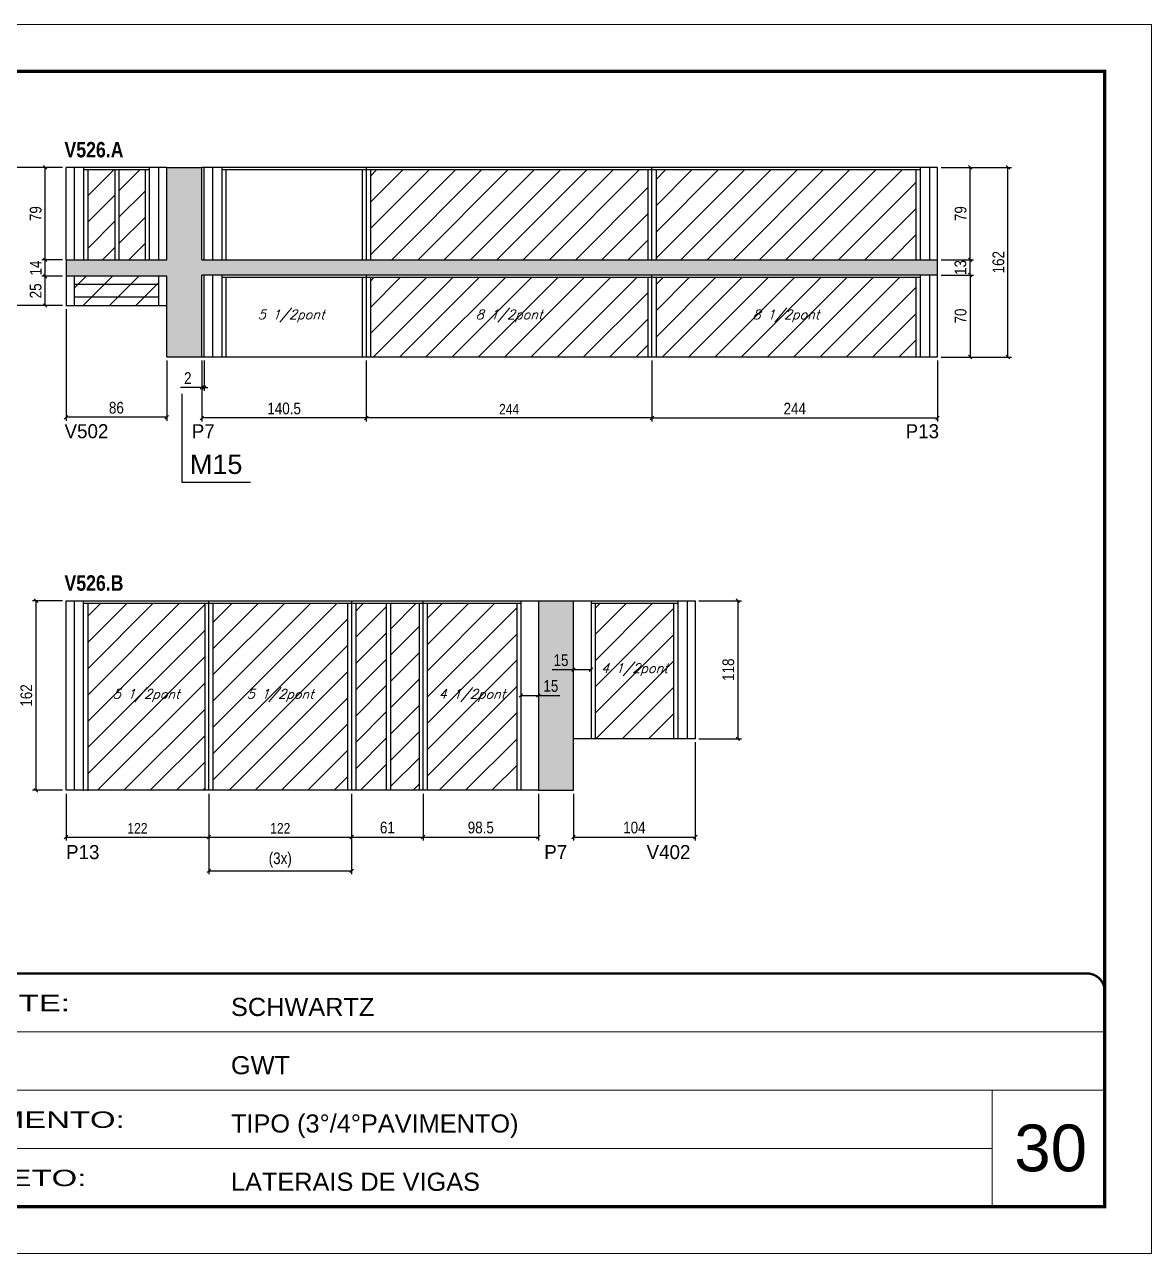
# Model space of a CAD drawing. Extents: x 13154 to 22413, y 1253 to 30260.
# Drawn here: x 15275 to 16238, y 20779 to 21829 of the extents above; entities that cross this region are included whole.
import ezdxf

# ---------------------------------------------------------------- set-up
doc = ezdxf.new("R2010")
doc.units = 0
doc.linetypes.add('CONTINUO', pattern=[0])
doc.linetypes.add('DASHED', pattern=[0.75, 0.5, -0.25])
for name, color, linetype in [('5', 5, 'Continuous'), ('COTA', 241, 'Continuous'), ('NOMENCLATURA', 7, 'Continuous'), ('Painéis', 200, 'Continuous'), ('SARR_2.2x7', 40, 'Continuous'), ('SARR_3.5x7', 81, 'Continuous'), ('texto', 7, 'Continuous')]:
    doc.layers.add(name, color=color, linetype=linetype)
for name, color, linetype, lineweight in [('CARIMBO', 255, 'Continuous', 9), ('Folhas', 255, 'Continuous', 9), ('Hachura', 251, 'Continuous', 9), ('SARRAFO DE PRESSAO', 251, 'DASHED', 9)]:
    doc.layers.add(name, color=color, linetype=linetype, lineweight=lineweight)
doc.styles.add('ARIAL', font='arial.ttf')
doc.styles.add('COTA TECNICA', font='techl___.ttf', dxfattribs={"height": 10})
doc.styles.add('COTA TECNICA-50', font='techl___.ttf', dxfattribs={"height": 9})
doc.styles.add('Romans', font='romans.shx')
doc.styles.add('ROMAS860', font='ROMAS860.SHX')
doc.styles.get("Standard").update_dxf_attribs({"font": 'arial.ttf'})
doc.styles.add('TECNICA', font='techb___.ttf', dxfattribs={"height": 10})
doc.styles.add('Tecnologia', font='')
doc.styles.get('Tecnologia').set_extended_font_data('Forgotten Futurist')
doc.dimstyles.new('COTA PAINEL-50', dxfattribs={"dimtxt": 9, "dimasz": 3, "dimexe": 3, "dimexo": 3, "dimgap": 3, "dimtad": 1, "dimdec": 1, "dimzin": 12, "dimdsep": 46, "dimtxsty": 'COTA TECNICA-50', "dimblk1": 'OBLIQUE', "dimblk2": 'OBLIQUE', "dimsah": 1, "dimcen": 0.9, "dimclrd": 4, "dimclre": 4, "dimclrt": 240, "dimadec": 1, "dimazin": 3, "dimtfac": 1, "dimtdec": 1, "dimtmove": 0, "dimatfit": 3, "dimfxl": 1, "dimtolj": 1, "dimtzin": 12, "dimarcsym": 0})
doc.dimstyles.new('PAINEL', dxfattribs={"dimtxt": 10, "dimasz": 3, "dimexe": 3, "dimexo": 3, "dimgap": 3, "dimtad": 1, "dimdec": 1, "dimzin": 12, "dimdsep": 46, "dimtxsty": 'COTA TECNICA', "dimblk1": 'OBLIQUE', "dimblk2": 'OBLIQUE', "dimsah": 1, "dimcen": 0.9, "dimclrd": 4, "dimclre": 4, "dimclrt": 240, "dimadec": 1, "dimazin": 3, "dimtfac": 1, "dimtdec": 1, "dimtmove": 0, "dimatfit": 3, "dimfxl": 1, "dimtolj": 1, "dimtzin": 12, "dimarcsym": 0})

# ---------------------------------------------------------------- blocks, each defined once
blk = doc.blocks.new('9999999999')
at = {"color": 30, "linetype": 'CONTINUO'}
for p, q in [((98564.6, 34379.6), (99584, 34379.6)), ((98564.6, 34329.8), (99488, 34329.8)), ((99584, 34329.8), (99488, 34329.8)), ((99488, 34329.8), (99488, 34230.2)), ((98564.6, 34280), (99488, 34280))]:
    blk.add_line(p, q, dxfattribs=at)
at = {"color": 30, "linetype": 'CONTINUO', "const_width": 2}
blk.add_lwpolyline([(99584, 34230.2), (99584, 34414.4, 0.414214), (99569, 34429.4), (98229, 34429.4, 0.414214), (98214, 34414.4), (98214, 34245.2, 0.414214), (98229, 34230.2), (99584, 34230.2)], format="xyb", dxfattribs=at)
at = {"layer": 'Folhas'}
blk.add_lwpolyline([(98139, 34190.2), (99624, 34190.2), (99624, 35240.2), (98139, 35240.2)], close=True, dxfattribs=at)
at = {"layer": 'Folhas', "color": 30, "const_width": 3}
blk.add_lwpolyline([(98214, 34230.2), (99584, 34230.2), (99584, 35200.2), (98214, 35200.2)], close=True, dxfattribs=at)
at = {"color": 7, "linetype": 'Continuous', "ltscale": 5, "style": 'ARIAL'}
for s, height, p in [('SCHWARTZ', 15.48, (98837.7, 34393.1)), ('GWT', 15.48, (98837.7, 34343.3)), ('TIPO (3°/4°PAVIMENTO)', 15.483, (98837.7, 34293.5)), ('LATERAIS DE VIGAS', 15.483, (98837.7, 34243.7))]:
    blk.add_text(s, height=height, dxfattribs=at).set_placement(p)
at = {"layer": 'Folhas', "color": 7, "style": 'Tecnologia', "width": 1.5}
for s, p in [('CLIENTE:', (98573.7, 34397.2)), ('PAVIMENTO:', (98573.7, 34297.5)), ('PROJETO:', (98573.7, 34247.7))]:
    blk.add_text(s, height=14, dxfattribs=at).set_placement(p)
blk = doc.blocks.new('_Oblique')
at = {"color": 0, "linetype": 'ByBlock', "lineweight": -2}
blk.add_line((-0.5, -0.5), (0.5, 0.5), dxfattribs=at)
blk = doc.blocks.new('*D726')
at = {"layer": 'COTA', "color": 4, "lineweight": -2, "transparency": 16777216}
for p, q in [((15307.7, 21614.1), (15289.9, 21614.1)), ((15292.9, 21589.1), (15292.9, 21614.1)), ((15307.7, 21589.1), (15289.9, 21589.1))]:
    blk.add_line(p, q, dxfattribs=at)
at = {"layer": 'Defpoints', "color": 0, "transparency": 16777216}
for p in [(15292.9, 21614.1), (15310.7, 21614.1), (15310.7, 21589.1)]:
    blk.add_point(p, dxfattribs=at)
at = {"layer": 'COTA', "color": 4, "lineweight": -2, "transparency": 16777216, "xscale": 3, "yscale": 3, "zscale": 3}
for p, rotation in [((15292.9, 21614.1), 90), ((15292.9, 21589.1), 270)]:
    blk.add_blockref('_Oblique', p, dxfattribs=dict(at, rotation=rotation))
at = {"layer": 'COTA', "color": 240, "transparency": 16777216, "insert": (15284.8, 21601.6), "char_height": 10, "attachment_point": 5, "rotation": 90, "style": 'COTA TECNICA'}
blk.add_mtext('\\A1;25', dxfattribs=at)
blk = doc.blocks.new('*D727')
at = {"layer": 'COTA', "color": 4, "lineweight": -2, "transparency": 16777216}
for p, q in [((15307.7, 21628.1), (15289.9, 21628.1)), ((15292.9, 21614.1), (15292.9, 21628.1)), ((15307.7, 21614.1), (15289.9, 21614.1))]:
    blk.add_line(p, q, dxfattribs=at)
at = {"layer": 'Defpoints', "color": 0, "transparency": 16777216}
for p in [(15292.9, 21628.1), (15310.7, 21628.1), (15310.7, 21614.1)]:
    blk.add_point(p, dxfattribs=at)
at = {"layer": 'COTA', "color": 4, "lineweight": -2, "transparency": 16777216, "xscale": 3, "yscale": 3, "zscale": 3}
for p, rotation in [((15292.9, 21628.1), 90), ((15292.9, 21614.1), 270)]:
    blk.add_blockref('_Oblique', p, dxfattribs=dict(at, rotation=rotation))
at = {"layer": 'COTA', "color": 240, "transparency": 16777216, "insert": (15284.8, 21621.1), "char_height": 10, "attachment_point": 5, "rotation": 90, "style": 'COTA TECNICA'}
blk.add_mtext('\\A1;14', dxfattribs=at)
blk = doc.blocks.new('*D728')
at = {"layer": 'COTA', "color": 4, "lineweight": -2, "transparency": 16777216}
for p, q in [((15307.7, 21707.1), (15289.9, 21707.1)), ((15292.9, 21628.1), (15292.9, 21707.1)), ((15307.7, 21628.1), (15289.9, 21628.1))]:
    blk.add_line(p, q, dxfattribs=at)
at = {"layer": 'Defpoints', "color": 0, "transparency": 16777216}
for p in [(15292.9, 21707.1), (15310.7, 21707.1), (15310.7, 21628.1)]:
    blk.add_point(p, dxfattribs=at)
at = {"layer": 'COTA', "color": 4, "lineweight": -2, "transparency": 16777216, "xscale": 3, "yscale": 3, "zscale": 3}
for p, rotation in [((15292.9, 21707.1), 90), ((15292.9, 21628.1), 270)]:
    blk.add_blockref('_Oblique', p, dxfattribs=dict(at, rotation=rotation))
at = {"layer": 'COTA', "color": 240, "transparency": 16777216, "insert": (15284.8, 21667.6), "char_height": 10, "attachment_point": 5, "rotation": 90, "style": 'COTA TECNICA'}
blk.add_mtext('\\A1;79', dxfattribs=at)
blk = doc.blocks.new('*D729')
at = {"layer": 'COTA', "color": 4, "lineweight": -2, "transparency": 16777216}
for p, q in [((15307.7, 21707.1), (15257.1, 21707.1)), ((15260.1, 21589.1), (15260.1, 21707.1)), ((15307.7, 21589.1), (15257.1, 21589.1))]:
    blk.add_line(p, q, dxfattribs=at)
at = {"layer": 'Defpoints', "color": 0, "transparency": 16777216}
for p in [(15260.1, 21707.1), (15310.7, 21707.1), (15310.7, 21589.1)]:
    blk.add_point(p, dxfattribs=at)
at = {"layer": 'COTA', "color": 4, "lineweight": -2, "transparency": 16777216, "xscale": 3, "yscale": 3, "zscale": 3}
for p, rotation in [((15260.1, 21707.1), 90), ((15260.1, 21589.1), 270)]:
    blk.add_blockref('_Oblique', p, dxfattribs=dict(at, rotation=rotation))
at = {"layer": 'COTA', "color": 240, "transparency": 16777216, "insert": (15252, 21648.1), "char_height": 10, "attachment_point": 5, "rotation": 90, "style": 'COTA TECNICA'}
blk.add_mtext('\\A1;118', dxfattribs=at)
blk = doc.blocks.new('*D737')
at = {"layer": 'COTA', "color": 4, "lineweight": -2, "transparency": 16777216}
for p, q in [((15310.7, 21586.1), (15310.7, 21490.6)), ((15396.7, 21542.1), (15396.7, 21490.6)), ((15396.7, 21493.6), (15310.7, 21493.6))]:
    blk.add_line(p, q, dxfattribs=at)
at = {"layer": 'Defpoints', "color": 0, "transparency": 16777216}
for p in [(15310.7, 21589.1), (15396.7, 21545.1), (15310.7, 21493.6)]:
    blk.add_point(p, dxfattribs=at)
at = {"layer": 'COTA', "color": 4, "lineweight": -2, "transparency": 16777216, "xscale": 3, "yscale": 3, "zscale": 3, "rotation": 180}
blk.add_blockref('_Oblique', (15310.7, 21493.6), dxfattribs=at)
at = {"layer": 'COTA', "color": 4, "lineweight": -2, "transparency": 16777216, "xscale": 3, "yscale": 3, "zscale": 3}
blk.add_blockref('_Oblique', (15396.7, 21493.6), dxfattribs=at)
at = {"layer": 'COTA', "color": 240, "transparency": 16777216, "insert": (15353.7, 21501.7), "char_height": 10, "attachment_point": 5, "style": 'COTA TECNICA'}
blk.add_mtext('\\A1;86', dxfattribs=at)
blk = doc.blocks.new('*D738')
at = {"layer": 'COTA', "color": 4, "linetype": 'ByBlock', "lineweight": -2, "transparency": 16777216}
for p, q in [((15310.7, 21171.9), (15310.7, 21131.9)), ((15432.7, 21171.9), (15432.7, 21131.9)), ((15310.7, 21134.9), (15432.7, 21134.9))]:
    blk.add_line(p, q, dxfattribs=at)
at = {"layer": 'Defpoints', "color": 0, "linetype": 'ByBlock', "transparency": 16777216}
for p in [(15310.7, 21174.9), (15432.7, 21174.9), (15432.7, 21134.9)]:
    blk.add_point(p, dxfattribs=at)
at = {"layer": 'COTA', "color": 4, "linetype": 'ByBlock', "lineweight": -2, "transparency": 16777216, "xscale": 3, "yscale": 3, "zscale": 3, "rotation": 180}
blk.add_blockref('_Oblique', (15310.7, 21134.9), dxfattribs=at)
at = {"layer": 'COTA', "color": 4, "linetype": 'ByBlock', "lineweight": -2, "transparency": 16777216, "xscale": 3, "yscale": 3, "zscale": 3}
blk.add_blockref('_Oblique', (15432.7, 21134.9), dxfattribs=at)
at = {"layer": 'COTA', "color": 240, "linetype": 'ByBlock', "transparency": 16777216, "insert": (15371.7, 21142.4), "char_height": 9, "attachment_point": 5, "style": 'COTA TECNICA-50'}
blk.add_mtext('\\A1;122', dxfattribs=at)
blk = doc.blocks.new('*D739')
at = {"layer": 'COTA', "color": 4, "linetype": 'ByBlock', "lineweight": -2, "transparency": 16777216}
for p, q in [((15432.7, 21171.9), (15432.7, 21131.9)), ((15554.7, 21171.9), (15554.7, 21131.9)), ((15432.7, 21134.9), (15554.7, 21134.9))]:
    blk.add_line(p, q, dxfattribs=at)
at = {"layer": 'Defpoints', "color": 0, "linetype": 'ByBlock', "transparency": 16777216}
for p in [(15432.7, 21174.9), (15554.7, 21174.9), (15554.7, 21134.9)]:
    blk.add_point(p, dxfattribs=at)
at = {"layer": 'COTA', "color": 4, "linetype": 'ByBlock', "lineweight": -2, "transparency": 16777216, "xscale": 3, "yscale": 3, "zscale": 3, "rotation": 180}
blk.add_blockref('_Oblique', (15432.7, 21134.9), dxfattribs=at)
at = {"layer": 'COTA', "color": 4, "linetype": 'ByBlock', "lineweight": -2, "transparency": 16777216, "xscale": 3, "yscale": 3, "zscale": 3}
blk.add_blockref('_Oblique', (15554.7, 21134.9), dxfattribs=at)
at = {"layer": 'COTA', "color": 240, "linetype": 'ByBlock', "transparency": 16777216, "insert": (15493.7, 21142.4), "char_height": 9, "attachment_point": 5, "style": 'COTA TECNICA-50'}
blk.add_mtext('\\A1;122', dxfattribs=at)
blk = doc.blocks.new('*D740')
at = {"layer": 'COTA', "color": 4, "lineweight": -2, "transparency": 16777216}
for p, q in [((15554.7, 21171.9), (15554.7, 21131.9)), ((15615.7, 21171.9), (15615.7, 21131.9)), ((15554.7, 21134.9), (15615.7, 21134.9))]:
    blk.add_line(p, q, dxfattribs=at)
at = {"layer": 'Defpoints', "color": 0, "transparency": 16777216}
for p in [(15554.7, 21174.9), (15615.7, 21174.9), (15615.7, 21134.9)]:
    blk.add_point(p, dxfattribs=at)
at = {"layer": 'COTA', "color": 4, "lineweight": -2, "transparency": 16777216, "xscale": 3, "yscale": 3, "zscale": 3, "rotation": 180}
blk.add_blockref('_Oblique', (15554.7, 21134.9), dxfattribs=at)
at = {"layer": 'COTA', "color": 4, "lineweight": -2, "transparency": 16777216, "xscale": 3, "yscale": 3, "zscale": 3}
blk.add_blockref('_Oblique', (15615.7, 21134.9), dxfattribs=at)
at = {"layer": 'COTA', "color": 240, "transparency": 16777216, "insert": (15585.2, 21143), "char_height": 10, "attachment_point": 5, "style": 'COTA TECNICA'}
blk.add_mtext('\\A1;61', dxfattribs=at)
blk = doc.blocks.new('*D730')
at = {"layer": 'COTA', "color": 4, "lineweight": -2, "transparency": 16777216}
for p, q in [((15432.7, 21171.9), (15432.7, 21103.1)), ((15554.7, 21171.9), (15554.7, 21103.1)), ((15432.7, 21106.1), (15554.7, 21106.1))]:
    blk.add_line(p, q, dxfattribs=at)
at = {"layer": 'Defpoints', "color": 0, "transparency": 16777216}
for p in [(15432.7, 21174.9), (15554.7, 21174.9), (15554.7, 21106.1)]:
    blk.add_point(p, dxfattribs=at)
at = {"layer": 'COTA', "color": 4, "lineweight": -2, "transparency": 16777216, "xscale": 3, "yscale": 3, "zscale": 3, "rotation": 180}
blk.add_blockref('_Oblique', (15432.7, 21106.1), dxfattribs=at)
at = {"layer": 'COTA', "color": 4, "lineweight": -2, "transparency": 16777216, "xscale": 3, "yscale": 3, "zscale": 3}
blk.add_blockref('_Oblique', (15554.7, 21106.1), dxfattribs=at)
at = {"layer": 'COTA', "color": 240, "transparency": 16777216, "insert": (15493.7, 21115.3), "char_height": 10, "attachment_point": 5, "style": 'COTA TECNICA'}
blk.add_mtext('\\A1;(3x)', dxfattribs=at)
blk = doc.blocks.new('*D731')
at = {"layer": 'COTA', "color": 4, "lineweight": -2, "transparency": 16777216}
for p, q in [((15615.7, 21171.9), (15615.7, 21131.9)), ((15714.2, 21171.9), (15714.2, 21131.9)), ((15615.7, 21134.9), (15714.2, 21134.9))]:
    blk.add_line(p, q, dxfattribs=at)
at = {"layer": 'Defpoints', "color": 0, "transparency": 16777216}
for p in [(15615.7, 21174.9), (15714.2, 21174.9), (15714.2, 21134.9)]:
    blk.add_point(p, dxfattribs=at)
at = {"layer": 'COTA', "color": 4, "lineweight": -2, "transparency": 16777216, "xscale": 3, "yscale": 3, "zscale": 3, "rotation": 180}
blk.add_blockref('_Oblique', (15615.7, 21134.9), dxfattribs=at)
at = {"layer": 'COTA', "color": 4, "lineweight": -2, "transparency": 16777216, "xscale": 3, "yscale": 3, "zscale": 3}
blk.add_blockref('_Oblique', (15714.2, 21134.9), dxfattribs=at)
at = {"layer": 'COTA', "color": 240, "transparency": 16777216, "insert": (15665, 21143), "char_height": 10, "attachment_point": 5, "style": 'COTA TECNICA'}
blk.add_mtext('\\A1;98.5', dxfattribs=at)
blk = doc.blocks.new('*D732')
at = {"layer": 'COTA', "color": 4, "lineweight": -2, "transparency": 16777216}
for p, q in [((15307.7, 21336.9), (15282, 21336.9)), ((15285, 21336.9), (15285, 21174.9)), ((15307.7, 21174.9), (15282, 21174.9))]:
    blk.add_line(p, q, dxfattribs=at)
at = {"layer": 'Defpoints', "color": 0, "transparency": 16777216}
for p in [(15310.7, 21336.9), (15285, 21174.9), (15310.7, 21174.9)]:
    blk.add_point(p, dxfattribs=at)
at = {"layer": 'COTA', "color": 4, "lineweight": -2, "transparency": 16777216, "xscale": 3, "yscale": 3, "zscale": 3}
for p, rotation in [((15285, 21336.9), 90), ((15285, 21174.9), 270)]:
    blk.add_blockref('_Oblique', p, dxfattribs=dict(at, rotation=rotation))
at = {"layer": 'COTA', "color": 240, "transparency": 16777216, "insert": (15276.8, 21255.9), "char_height": 10, "attachment_point": 5, "rotation": 90, "style": 'COTA TECNICA'}
blk.add_mtext('\\A1;162', dxfattribs=at)
blk = doc.blocks.new('*D733')
at = {"layer": 'COTA', "color": 4, "lineweight": -2, "transparency": 16777216}
for p, q in [((15699.2, 21255.9), (15714.2, 21255.9)), ((15714.2, 21255.9), (15732.6, 21255.9))]:
    blk.add_line(p, q, dxfattribs=at)
at = {"layer": 'Defpoints', "color": 0, "transparency": 16777216}
for p in [(15699.2, 21255.9), (15714.2, 21255.9), (15714.2, 21255.9)]:
    blk.add_point(p, dxfattribs=at)
at = {"layer": 'COTA', "color": 4, "lineweight": -2, "transparency": 16777216, "xscale": 3, "yscale": 3, "zscale": 3, "rotation": 180}
blk.add_blockref('_Oblique', (15699.2, 21255.9), dxfattribs=at)
at = {"layer": 'COTA', "color": 4, "lineweight": -2, "transparency": 16777216, "xscale": 3, "yscale": 3, "zscale": 3}
blk.add_blockref('_Oblique', (15714.2, 21255.9), dxfattribs=at)
at = {"layer": 'COTA', "color": 240, "transparency": 16777216, "insert": (15724.9, 21264), "char_height": 10, "attachment_point": 5, "style": 'COTA TECNICA'}
blk.add_mtext('\\A1;15', dxfattribs=at)
blk = doc.blocks.new('*D734')
at = {"layer": 'COTA', "color": 4, "lineweight": -2, "transparency": 16777216}
for p, q in [((15848.2, 21215.9), (15848.2, 21131.9)), ((15744.2, 21171.9), (15744.2, 21131.9)), ((15744.2, 21134.9), (15848.2, 21134.9))]:
    blk.add_line(p, q, dxfattribs=at)
at = {"layer": 'Defpoints', "color": 0, "transparency": 16777216}
for p in [(15848.2, 21218.9), (15744.2, 21174.9), (15848.2, 21134.9)]:
    blk.add_point(p, dxfattribs=at)
at = {"layer": 'COTA', "color": 4, "lineweight": -2, "transparency": 16777216, "xscale": 3, "yscale": 3, "zscale": 3, "rotation": 180}
blk.add_blockref('_Oblique', (15744.2, 21134.9), dxfattribs=at)
at = {"layer": 'COTA', "color": 4, "lineweight": -2, "transparency": 16777216, "xscale": 3, "yscale": 3, "zscale": 3}
blk.add_blockref('_Oblique', (15848.2, 21134.9), dxfattribs=at)
at = {"layer": 'COTA', "color": 240, "transparency": 16777216, "insert": (15796.2, 21143), "char_height": 10, "attachment_point": 5, "style": 'COTA TECNICA'}
blk.add_mtext('\\A1;104', dxfattribs=at)
blk = doc.blocks.new('*D735')
at = {"layer": 'COTA', "color": 4, "lineweight": -2, "transparency": 16777216}
for p, q in [((15851.2, 21336.9), (15887.6, 21336.9)), ((15884.6, 21336.9), (15884.6, 21218.9)), ((15851.2, 21218.9), (15887.6, 21218.9))]:
    blk.add_line(p, q, dxfattribs=at)
at = {"layer": 'Defpoints', "color": 0, "transparency": 16777216}
for p in [(15848.2, 21336.9), (15848.2, 21218.9), (15884.6, 21218.9)]:
    blk.add_point(p, dxfattribs=at)
at = {"layer": 'COTA', "color": 4, "lineweight": -2, "transparency": 16777216, "xscale": 3, "yscale": 3, "zscale": 3}
for p, rotation in [((15884.6, 21336.9), 90), ((15884.6, 21218.9), 270)]:
    blk.add_blockref('_Oblique', p, dxfattribs=dict(at, rotation=rotation))
at = {"layer": 'COTA', "color": 240, "transparency": 16777216, "insert": (15876.5, 21277.9), "char_height": 10, "attachment_point": 5, "rotation": 90, "style": 'COTA TECNICA'}
blk.add_mtext('\\A1;118', dxfattribs=at)
blk = doc.blocks.new('*D736')
at = {"layer": 'COTA', "color": 4, "lineweight": -2, "transparency": 16777216}
for p, q in [((15744.2, 21277.9), (15725.9, 21277.9)), ((15759.2, 21277.9), (15744.2, 21277.9))]:
    blk.add_line(p, q, dxfattribs=at)
at = {"layer": 'Defpoints', "color": 0, "transparency": 16777216}
for p in [(15744.2, 21277.9), (15744.2, 21277.9), (15759.2, 21277.9)]:
    blk.add_point(p, dxfattribs=at)
at = {"layer": 'COTA', "color": 4, "lineweight": -2, "transparency": 16777216, "xscale": 3, "yscale": 3, "zscale": 3, "rotation": 180}
blk.add_blockref('_Oblique', (15744.2, 21277.9), dxfattribs=at)
at = {"layer": 'COTA', "color": 4, "lineweight": -2, "transparency": 16777216, "xscale": 3, "yscale": 3, "zscale": 3}
blk.add_blockref('_Oblique', (15759.2, 21277.9), dxfattribs=at)
at = {"layer": 'COTA', "color": 240, "transparency": 16777216, "insert": (15733.5, 21286), "char_height": 10, "attachment_point": 5, "style": 'COTA TECNICA'}
blk.add_mtext('\\A1;15', dxfattribs=at)
blk = doc.blocks.new('*D747')
at = {"layer": 'COTA', "color": 4, "linetype": 'ByBlock', "lineweight": -2, "transparency": 16777216}
for p, q in [((15567.2, 21542.1), (15567.2, 21490)), ((15811.2, 21542.1), (15811.2, 21490)), ((15811.2, 21493), (15567.2, 21493))]:
    blk.add_line(p, q, dxfattribs=at)
at = {"layer": 'Defpoints', "color": 0, "linetype": 'ByBlock', "transparency": 16777216}
for p in [(15567.2, 21545.1), (15811.2, 21545.1), (15567.2, 21493)]:
    blk.add_point(p, dxfattribs=at)
at = {"layer": 'COTA', "color": 4, "linetype": 'ByBlock', "lineweight": -2, "transparency": 16777216, "xscale": 3, "yscale": 3, "zscale": 3, "rotation": 180}
blk.add_blockref('_Oblique', (15567.2, 21493), dxfattribs=at)
at = {"layer": 'COTA', "color": 4, "linetype": 'ByBlock', "lineweight": -2, "transparency": 16777216, "xscale": 3, "yscale": 3, "zscale": 3}
blk.add_blockref('_Oblique', (15811.2, 21493), dxfattribs=at)
at = {"layer": 'COTA', "color": 240, "linetype": 'ByBlock', "transparency": 16777216, "insert": (15689.2, 21500.5), "char_height": 9, "attachment_point": 5, "style": 'COTA TECNICA-50'}
blk.add_mtext('\\A1;244', dxfattribs=at)
blk = doc.blocks.new('*D748')
at = {"layer": 'COTA', "color": 4, "linetype": 'ByBlock', "lineweight": -2, "transparency": 16777216}
for p, q in [((15811.2, 21542.1), (15811.2, 21490)), ((16055.2, 21542.1), (16055.2, 21490)), ((15811.2, 21493), (16055.2, 21493))]:
    blk.add_line(p, q, dxfattribs=at)
at = {"layer": 'Defpoints', "color": 0, "linetype": 'ByBlock', "transparency": 16777216}
for p in [(15811.2, 21545.1), (16055.2, 21545.1), (16055.2, 21493)]:
    blk.add_point(p, dxfattribs=at)
at = {"layer": 'COTA', "color": 4, "linetype": 'ByBlock', "lineweight": -2, "transparency": 16777216, "xscale": 3, "yscale": 3, "zscale": 3, "rotation": 180}
blk.add_blockref('_Oblique', (15811.2, 21493), dxfattribs=at)
at = {"layer": 'COTA', "color": 4, "linetype": 'ByBlock', "lineweight": -2, "transparency": 16777216, "xscale": 3, "yscale": 3, "zscale": 3}
blk.add_blockref('_Oblique', (16055.2, 21493), dxfattribs=at)
at = {"layer": 'COTA', "color": 240, "linetype": 'ByBlock', "transparency": 16777216, "insert": (15933.2, 21501), "char_height": 10, "attachment_point": 5, "style": 'COTA TECNICA'}
blk.add_mtext('\\A1;244', dxfattribs=at)
blk = doc.blocks.new('*D749')
at = {"layer": 'COTA', "color": 4, "linetype": 'ByBlock', "lineweight": -2, "transparency": 16777216}
for p, q in [((15426.7, 21542.1), (15426.7, 21490)), ((15567.2, 21542.1), (15567.2, 21490)), ((15567.2, 21493), (15426.7, 21493))]:
    blk.add_line(p, q, dxfattribs=at)
at = {"layer": 'Defpoints', "color": 0, "linetype": 'ByBlock', "transparency": 16777216}
for p in [(15426.7, 21545.1), (15567.2, 21545.1), (15426.7, 21493)]:
    blk.add_point(p, dxfattribs=at)
at = {"layer": 'COTA', "color": 4, "linetype": 'ByBlock', "lineweight": -2, "transparency": 16777216, "xscale": 3, "yscale": 3, "zscale": 3, "rotation": 180}
blk.add_blockref('_Oblique', (15426.7, 21493), dxfattribs=at)
at = {"layer": 'COTA', "color": 4, "linetype": 'ByBlock', "lineweight": -2, "transparency": 16777216, "xscale": 3, "yscale": 3, "zscale": 3}
blk.add_blockref('_Oblique', (15567.2, 21493), dxfattribs=at)
at = {"layer": 'COTA', "color": 240, "linetype": 'ByBlock', "transparency": 16777216, "insert": (15497, 21501.1), "char_height": 10, "attachment_point": 5, "style": 'COTA TECNICA'}
blk.add_mtext('\\A1;140.5', dxfattribs=at)
blk = doc.blocks.new('*D750')
at = {"layer": 'COTA', "color": 4, "lineweight": -2, "transparency": 16777216}
for p, q in [((16058.2, 21615.1), (16086, 21615.1)), ((16083, 21615.1), (16083, 21545.1)), ((16058.2, 21545.1), (16086, 21545.1))]:
    blk.add_line(p, q, dxfattribs=at)
at = {"layer": 'Defpoints', "color": 0, "transparency": 16777216}
for p in [(16055.2, 21615.1), (16055.2, 21545.1), (16083, 21545.1)]:
    blk.add_point(p, dxfattribs=at)
at = {"layer": 'COTA', "color": 4, "lineweight": -2, "transparency": 16777216, "xscale": 3, "yscale": 3, "zscale": 3}
for p, rotation in [((16083, 21615.1), 90), ((16083, 21545.1), 270)]:
    blk.add_blockref('_Oblique', p, dxfattribs=dict(at, rotation=rotation))
at = {"layer": 'COTA', "color": 240, "transparency": 16777216, "insert": (16074.9, 21580.1), "char_height": 10, "attachment_point": 5, "rotation": 90, "style": 'COTA TECNICA'}
blk.add_mtext('\\A1;70', dxfattribs=at)
blk = doc.blocks.new('*D751')
at = {"layer": 'COTA', "color": 4, "lineweight": -2, "transparency": 16777216}
for p, q in [((16058.2, 21628.1), (16086, 21628.1)), ((16083, 21615.1), (16083, 21628.1)), ((16058.2, 21615.1), (16086, 21615.1))]:
    blk.add_line(p, q, dxfattribs=at)
at = {"layer": 'Defpoints', "color": 0, "transparency": 16777216}
for p in [(16055.2, 21628.1), (16083, 21628.1), (16055.2, 21615.1)]:
    blk.add_point(p, dxfattribs=at)
at = {"layer": 'COTA', "color": 4, "lineweight": -2, "transparency": 16777216, "xscale": 3, "yscale": 3, "zscale": 3}
for p, rotation in [((16083, 21628.1), 90), ((16083, 21615.1), 270)]:
    blk.add_blockref('_Oblique', p, dxfattribs=dict(at, rotation=rotation))
at = {"layer": 'COTA', "color": 240, "transparency": 16777216, "insert": (16074.8, 21621.6), "char_height": 10, "attachment_point": 5, "rotation": 90, "style": 'COTA TECNICA'}
blk.add_mtext('\\A1;13', dxfattribs=at)
blk = doc.blocks.new('*D752')
at = {"layer": 'COTA', "color": 4, "lineweight": -2, "transparency": 16777216}
for p, q in [((15426.7, 21542.1), (15426.7, 21516.1)), ((15428.7, 21542.1), (15428.7, 21516.1)), ((15426.7, 21519.1), (15408.6, 21519.1)), ((15428.7, 21519.1), (15426.7, 21519.1)), ((15428.7, 21519.1), (15431.7, 21519.1))]:
    blk.add_line(p, q, dxfattribs=at)
at = {"layer": 'Defpoints', "color": 0, "transparency": 16777216}
for p in [(15426.7, 21545.1), (15428.7, 21545.1), (15426.7, 21519.1)]:
    blk.add_point(p, dxfattribs=at)
at = {"layer": 'COTA', "color": 4, "lineweight": -2, "transparency": 16777216, "xscale": 3, "yscale": 3, "zscale": 3}
blk.add_blockref('_Oblique', (15426.7, 21519.1), dxfattribs=at)
at = {"layer": 'COTA', "color": 4, "lineweight": -2, "transparency": 16777216, "xscale": 3, "yscale": 3, "zscale": 3, "rotation": 180}
blk.add_blockref('_Oblique', (15428.7, 21519.1), dxfattribs=at)
at = {"layer": 'COTA', "color": 240, "transparency": 16777216, "insert": (15414.7, 21527.1), "char_height": 10, "attachment_point": 5, "style": 'COTA TECNICA'}
blk.add_mtext('\\A1;2', dxfattribs=at)
blk = doc.blocks.new('*D753')
at = {"layer": 'COTA', "color": 4, "lineweight": -2, "transparency": 16777216}
for p, q in [((16058.2, 21707.1), (16118.3, 21707.1)), ((16115.3, 21545.1), (16115.3, 21707.1)), ((16058.2, 21545.1), (16118.3, 21545.1))]:
    blk.add_line(p, q, dxfattribs=at)
at = {"layer": 'Defpoints', "color": 0, "transparency": 16777216}
for p in [(16055.2, 21707.1), (16115.3, 21707.1), (16055.2, 21545.1)]:
    blk.add_point(p, dxfattribs=at)
at = {"layer": 'COTA', "color": 4, "lineweight": -2, "transparency": 16777216, "xscale": 3, "yscale": 3, "zscale": 3}
for p, rotation in [((16115.3, 21707.1), 90), ((16115.3, 21545.1), 270)]:
    blk.add_blockref('_Oblique', p, dxfattribs=dict(at, rotation=rotation))
at = {"layer": 'COTA', "color": 240, "transparency": 16777216, "insert": (16107.2, 21626.1), "char_height": 10, "attachment_point": 5, "rotation": 90, "style": 'COTA TECNICA'}
blk.add_mtext('\\A1;162', dxfattribs=at)
blk = doc.blocks.new('*D754')
at = {"layer": 'COTA', "color": 4, "lineweight": -2, "transparency": 16777216}
for p, q in [((16058.2, 21707.1), (16086, 21707.1)), ((16083, 21628.1), (16083, 21707.1)), ((16058.2, 21628.1), (16086, 21628.1))]:
    blk.add_line(p, q, dxfattribs=at)
at = {"layer": 'Defpoints', "color": 0, "transparency": 16777216}
for p in [(16055.2, 21707.1), (16083, 21707.1), (16055.2, 21628.1)]:
    blk.add_point(p, dxfattribs=at)
at = {"layer": 'COTA', "color": 4, "lineweight": -2, "transparency": 16777216, "xscale": 3, "yscale": 3, "zscale": 3}
for p, rotation in [((16083, 21707.1), 90), ((16083, 21628.1), 270)]:
    blk.add_blockref('_Oblique', p, dxfattribs=dict(at, rotation=rotation))
at = {"layer": 'COTA', "color": 240, "transparency": 16777216, "insert": (16074.9, 21667.6), "char_height": 10, "attachment_point": 5, "rotation": 90, "style": 'COTA TECNICA'}
blk.add_mtext('\\A1;79', dxfattribs=at)

msp = doc.modelspace()

# ---------------------------------------------------------------- hatches: boundary and pattern name
at = {"layer": 'COTA'}
h = msp.add_hatch(dxfattribs=at)
h.set_pattern_fill('AR-CONC', color=256, scale=0.03)
h.set_pattern_definition([(50, (5, 0), (5.4655401, -0.4781726), [0.5715, -6.2865]), (355, (5, 0), (-1.0573026, 5.7317054), [0.4572, -5.0292175]), (100.451445, (5.4555, -0.04), (4.4082374, 5.2535326), [0.4857003, -5.3427073]), (46.1842, (5, 1.524), (8.1323712, -1.2612698), [0.85725, -9.42975]), (96.635558, (5.678, 1.419), (7.122124, 7.4227837), [0.7285507, -8.0140682]), (351.18415, (5, 1.524), (7.122124, 7.4227837), [0.685799, -7.543792]), (21, (5.762, 1.143), (4.54843174, -3.06795595), [0.5715, -6.2865]), (326, (5.762, 1.143), (1.8540609, 5.525639), [0.4572, -5.0292]), (71.451445, (6.141, 0.8873), (6.4024926, 2.4576831), [0.4857003, -5.3426981]), (37.5, (5, 0), (0.0926581, 2.53665117), [0, -4.96824, 0, -5.1054, 0, -5.04825]), (7.5, (5, 0), (2.00458988, 3.00541724), [0, -2.91084, 0, -4.85394, 0, -1.92405]), (327.5, (3.3007, 0), (4.06771786, -0.17186232), [0, -1.905, 0, -5.9436, 0, -7.8867]), (317.5, (2.5387, 0), (4.44387544, 0.76279473), [0, -2.4765, 0, -3.94716, 0, -5.6007])])
h.paths.add_polyline_path([(15426.73, 21707.14), (15396.73, 21707.14), (15396.73, 21628.14), (15310.73, 21628.14), (15310.73, 21614.14), (15396.73, 21614.14), (15396.73, 21589.14), (15396.73, 21545.14), (15426.73, 21545.14), (15426.73, 21615.14), (16055.23, 21615.14), (16055.23, 21628.14), (15426.73, 21628.14)])
h = msp.add_hatch(dxfattribs=at)
h.set_pattern_fill('AR-CONC', color=256, scale=0.03)
h.set_pattern_definition([(50, (-3183.5, 0), (5.4655401, -0.4781726), [0.5715, -6.2865]), (355, (-3183.5, 0), (-1.0573026, 5.7317054), [0.4572, -5.0292175]), (100.451445, (-3183.0445, -0.04), (4.4082374, 5.2535326), [0.4857003, -5.3427073]), (46.1842, (-3183.5, 1.524), (8.1323712, -1.2612698), [0.85725, -9.42975]), (96.635558, (-3182.822, 1.419), (7.122124, 7.4227837), [0.7285507, -8.0140682]), (351.18415, (-3183.5, 1.524), (7.122124, 7.4227837), [0.685799, -7.543792]), (21, (-3182.738, 1.143), (4.54843174, -3.06795595), [0.5715, -6.2865]), (326, (-3182.738, 1.143), (1.8540609, 5.525639), [0.4572, -5.0292]), (71.451445, (-3182.359, 0.8873), (6.4024926, 2.4576831), [0.4857003, -5.3426981]), (37.5, (-3183.5, 0), (0.0926581, 2.53665117), [0, -4.96824, 0, -5.1054, 0, -5.04825]), (7.5, (-3183.5, 0), (2.00458988, 3.00541724), [0, -2.91084, 0, -4.85394, 0, -1.92405]), (327.5, (-3185.1993, 0), (4.06771786, -0.17186232), [0, -1.905, 0, -5.9436, 0, -7.8867]), (317.5, (-3185.9613, 0), (4.44387544, 0.76279473), [0, -2.4765, 0, -3.94716, 0, -5.6007])])
h.paths.add_polyline_path([(15744.23, 21336.87), (15714.23, 21336.87), (15714.23, 21174.87), (15744.23, 21174.87), (15744.23, 21218.87)])
at = {"layer": 'Hachura', "linetype": 'ByBlock'}
h = msp.add_hatch(dxfattribs=at)
h.set_pattern_fill('ANSI31', color=256, scale=5)
h.paths.add_polyline_path([(15352.44, 21704.94), (15329.23, 21704.94), (15329.23, 21628.14), (15352.44, 21628.14)])
h.paths.add_polyline_path([(15378.23, 21704.94), (15355.94, 21704.94), (15355.94, 21628.14), (15378.23, 21628.14)])
h.paths.add_polyline_path([(15317.73, 21614.14), (15317.73, 21607.14), (15389.73, 21607.14), (15389.73, 21614.14)])
h.paths.add_polyline_path([(15389.73, 21596.14), (15389.73, 21607.14), (15317.73, 21607.14), (15317.73, 21596.14)])
h.paths.add_polyline_path([(15317.73, 21596.14), (15317.73, 21589.14), (15389.73, 21589.14), (15389.73, 21596.14)])
h.paths.add_polyline_path([(15807.73, 21628.14), (15807.73, 21704.94), (15570.73, 21704.94), (15570.73, 21628.14)])
h.paths.add_polyline_path([(15807.73, 21545.14), (15807.73, 21612.94), (15570.73, 21612.94), (15570.73, 21545.14)])
h.paths.add_polyline_path([(16036.73, 21545.14), (16036.73, 21612.94), (15814.73, 21612.94), (15814.73, 21545.14)])
h.paths.add_polyline_path([(15814.73, 21704.94), (15814.73, 21628.14), (16036.73, 21628.14), (16036.73, 21704.94)])
h = msp.add_hatch(dxfattribs=at)
h.set_pattern_fill('ANSI31', color=256, scale=5)
h.paths.add_polyline_path([(15829.73, 21334.67), (15762.73, 21334.67), (15762.73, 21218.87), (15829.73, 21218.87)])
h.paths.add_polyline_path([(15619.23, 21334.67), (15619.23, 21174.87), (15695.73, 21174.87), (15695.73, 21334.67)])
h.paths.add_polyline_path([(15587.78, 21174.87), (15612.23, 21174.87), (15612.23, 21334.67), (15587.78, 21334.67)])
h.paths.add_polyline_path([(15584.28, 21334.67), (15558.23, 21334.67), (15558.23, 21174.87), (15584.28, 21174.87)])
h.paths.add_polyline_path([(15436.23, 21334.67), (15436.23, 21174.87), (15551.23, 21174.87), (15551.23, 21334.67)])
h.paths.add_polyline_path([(15429.23, 21334.67), (15329.23, 21334.67), (15329.23, 21174.87), (15429.23, 21174.87)])

# ---------------------------------------------------------------- linework, layer by layer
at = {"layer": 'COTA'}
for p, q in [((15396.73, 21707.14), (15426.73, 21707.14)), ((15310.73, 21628.14), (15310.73, 21614.14)), ((15396.73, 21545.14), (15396.73, 21589.14)), ((15396.73, 21545.14), (15426.73, 21545.14)), ((15714.23, 21336.87), (15744.23, 21336.87)), ((15744.23, 21174.87), (15744.23, 21218.87)), ((15714.23, 21174.87), (15744.23, 21174.87))]:
    msp.add_line(p, q, dxfattribs=at)
at = {"layer": 'COTA', "linetype": 'ByBlock'}
msp.add_line((16055.23, 21615.14), (16055.23, 21628.14), dxfattribs=at)
at = {"layer": 'NOMENCLATURA', "linetype": 'Continuous'}
for p in [(15409.65, 21513.73), (15468.2, 21437.98)]:
    msp.add_line(p, (15409.65, 21437.98), dxfattribs=at)
at = {"layer": 'Painéis', "linetype": 'Continuous'}
for p, q in [((15396.73, 21707.14), (15310.73, 21707.14)), ((15310.73, 21628.14), (15310.73, 21707.14)), ((15396.73, 21628.14), (15396.73, 21707.14)), ((16055.23, 21707.14), (15426.73, 21707.14)), ((15426.73, 21628.14), (15426.73, 21707.14)), ((15428.73, 21628.14), (15428.73, 21707.14)), ((15567.23, 21628.14), (15567.23, 21707.14)), ((15811.23, 21628.14), (15811.23, 21707.14)), ((16055.23, 21628.14), (16055.23, 21707.14)), ((15310.73, 21628.14), (15396.73, 21628.14)), ((15426.73, 21628.14), (16055.23, 21628.14)), ((15396.73, 21614.14), (15310.73, 21614.14)), ((15310.73, 21614.14), (15310.73, 21589.14)), ((15396.73, 21589.14), (15396.73, 21614.14)), ((16055.23, 21615.14), (15426.73, 21615.14)), ((15426.73, 21545.14), (15426.73, 21615.14)), ((15428.73, 21545.14), (15428.73, 21615.14)), ((15567.23, 21545.14), (15567.23, 21615.14)), ((15811.23, 21545.14), (15811.23, 21615.14)), ((16055.23, 21545.14), (16055.23, 21615.14)), ((15310.73, 21589.14), (15396.73, 21589.14)), ((15426.73, 21545.14), (16055.23, 21545.14)), ((15310.73, 21174.87), (15310.73, 21336.87)), ((15310.73, 21336.87), (15714.23, 21336.87)), ((15432.73, 21174.87), (15432.73, 21336.87)), ((15554.73, 21174.87), (15554.73, 21336.87)), ((15615.73, 21174.87), (15615.73, 21336.87)), ((15714.23, 21336.87), (15714.23, 21174.87)), ((15744.23, 21218.87), (15744.23, 21336.87)), ((15744.23, 21336.87), (15848.23, 21336.87)), ((15848.23, 21336.87), (15848.23, 21218.87)), ((15848.23, 21218.87), (15744.23, 21218.87)), ((15714.23, 21174.87), (15310.73, 21174.87))]:
    msp.add_line(p, q, dxfattribs=at)
at = {"layer": 'SARR_2.2x7', "linetype": 'Continuous'}
for p, q in [((15317.73, 21707.14), (15317.73, 21628.14)), ((15381.73, 21704.94), (15325.73, 21704.94)), ((15389.73, 21707.14), (15389.73, 21628.14)), ((15435.73, 21707.14), (15435.73, 21628.14)), ((15567.23, 21704.94), (15443.73, 21704.94)), ((15811.23, 21704.94), (15567.23, 21704.94)), ((16040.23, 21704.94), (15811.23, 21704.94)), ((16048.23, 21707.14), (16048.23, 21628.14)), ((15317.73, 21614.14), (15317.73, 21589.14)), ((15389.73, 21614.14), (15389.73, 21589.14)), ((15435.73, 21615.14), (15435.73, 21545.14)), ((15567.23, 21612.94), (15443.73, 21612.94)), ((15811.23, 21612.94), (15567.23, 21612.94)), ((16040.23, 21612.94), (15811.23, 21612.94)), ((16048.23, 21615.14), (16048.23, 21545.14)), ((15389.73, 21607.14), (15317.73, 21607.14)), ((15389.73, 21596.14), (15317.73, 21596.14)), ((15317.73, 21336.87), (15317.73, 21174.87)), ((15841.23, 21336.87), (15841.23, 21218.87)), ((15325.73, 21334.67), (15432.73, 21334.67)), ((15432.73, 21334.67), (15554.73, 21334.67)), ((15554.73, 21334.67), (15615.73, 21334.67)), ((15615.73, 21334.67), (15699.23, 21334.67)), ((15759.23, 21334.67), (15833.23, 21334.67))]:
    msp.add_line(p, q, dxfattribs=at)
at = {"layer": 'SARR_3.5x7'}
for p, q in [((15325.73, 21707.14), (15325.73, 21628.14)), ((15329.23, 21704.94), (15329.23, 21628.14)), ((15352.44, 21704.94), (15352.44, 21628.14)), ((15355.94, 21704.94), (15355.94, 21628.14)), ((15378.23, 21704.94), (15378.23, 21628.14)), ((15381.73, 21707.14), (15381.73, 21628.14)), ((15443.73, 21707.14), (15443.73, 21628.14)), ((15447.23, 21704.94), (15447.23, 21628.14)), ((15563.73, 21704.94), (15563.73, 21628.14)), ((15570.73, 21704.94), (15570.73, 21628.14)), ((15807.73, 21704.94), (15807.73, 21628.14)), ((15814.73, 21704.94), (15814.73, 21628.14)), ((16036.73, 21704.94), (16036.73, 21628.14)), ((16040.23, 21707.14), (16040.23, 21628.14)), ((15443.73, 21615.14), (15443.73, 21545.14)), ((15447.23, 21612.94), (15447.23, 21545.14)), ((15563.73, 21612.94), (15563.73, 21545.14)), ((15570.73, 21612.94), (15570.73, 21545.14)), ((15807.73, 21612.94), (15807.73, 21545.14)), ((15814.73, 21612.94), (15814.73, 21545.14)), ((16036.73, 21612.94), (16036.73, 21545.14)), ((16040.23, 21615.14), (16040.23, 21545.14)), ((15325.73, 21174.49), (15325.73, 21336.49)), ((15699.23, 21336.87), (15699.23, 21174.87)), ((15759.23, 21336.87), (15759.23, 21218.87)), ((15833.23, 21336.87), (15833.23, 21218.87)), ((15329.23, 21334.29), (15329.23, 21174.49)), ((15429.23, 21334.67), (15429.23, 21174.87)), ((15436.23, 21334.67), (15436.23, 21174.87)), ((15551.23, 21334.67), (15551.23, 21174.87)), ((15558.23, 21334.67), (15558.23, 21174.87)), ((15584.28, 21334.67), (15584.28, 21174.87)), ((15587.78, 21334.67), (15587.78, 21174.87)), ((15612.23, 21334.67), (15612.23, 21174.87)), ((15619.23, 21334.67), (15619.23, 21174.87)), ((15695.73, 21334.67), (15695.73, 21174.87)), ((15762.73, 21334.67), (15762.73, 21218.87)), ((15829.73, 21334.67), (15829.73, 21218.87))]:
    msp.add_line(p, q, dxfattribs=at)

# ---------------------------------------------------------------- block references
at = {"layer": 'SARRAFO DE PRESSAO', "color": 6, "linetype": 'ByBlock'}
msp.add_blockref('9999999999', (-83386.1, -13411.06), dxfattribs=at)

# ---------------------------------------------------------------- texts
at = {"layer": '5', "linetype": 'Continuous', "style": 'ROMAS860'}
for s, p in [('V502', (15309.4, 21475.7)), ('P7', (15418.09, 21475.7)), ('P13', (16027.92, 21475.7)), ('P13', (15310.71, 21116.07)), ('P7', (15719.22, 21116.07)), ('V402', (15806.61, 21116.07))]:
    msp.add_text(s, height=12, rotation=359.99996, dxfattribs=at).set_placement(p)
at = {"layer": 'CARIMBO', "style": 'ARIAL'}
msp.add_text('30', height=40, dxfattribs=at).set_placement((16120.74, 20849.29))
at = {"layer": 'NOMENCLATURA', "style": 'TECNICA'}
for s, p in [('V526.A', (15309.35, 21715.66)), ('V526.B', (15309.35, 21345.39))]:
    msp.add_text(s, height=13.2, dxfattribs=at).set_placement(p)
at = {"layer": 'NOMENCLATURA', "linetype": 'Continuous'}
msp.add_text('M15', height=16.5, dxfattribs=at).set_placement((15416.52, 21445.17))
at = {"layer": 'texto', "color": 2, "char_height": 8, "attachment_point": 5, "style": 'Romans'}
for s, insert in [('{\\Q19;\\C256;5 1/2pont}', (15502.98, 21580.14)), ('{\\Q19;\\C256;8 1/2pont}', (15689.23, 21580.14)), ('{\\Q19;\\C256;8 1/2pont}', (15925.73, 21580.14)), ('{\\Q19;\\C256;4 1/2pont}', (15796.23, 21277.87)), ('{\\Q19;\\C256;5 1/2pont}', (15379.23, 21255.87)), ('{\\Q19;\\C256;5 1/2pont}', (15493.73, 21255.87)), ('{\\Q19;\\C256;4 1/2pont}', (15657.48, 21255.87))]:
    msp.add_mtext(s, dxfattribs=dict(at, insert=insert))

# ---------------------------------------------------------------- dimensions: what is measured, and where the dimension line sits
at = {"layer": 'COTA'}
for base, p1, p2, angle, picture, middle in [((15260.08, 21707.14), (15310.73, 21589.14), (15310.73, 21707.14), 90, '*D729', (15251.98, 21648.14)), ((15292.88, 21707.14), (15310.73, 21628.14), (15310.73, 21707.14), 90, '*D728', (15284.78, 21667.64)), ((16115.34, 21707.14), (16055.23, 21545.14), (16055.23, 21707.14), 90, '*D753', (16107.23, 21626.14)), ((16083.05, 21707.14), (16055.23, 21628.14), (16055.23, 21707.14), 90, '*D754', (16074.95, 21667.64)), ((15292.88, 21614.14), (15310.73, 21589.14), (15310.73, 21614.14), 90, '*D726', (15284.77, 21601.64)), ((16083.05, 21545.14), (16055.23, 21615.14), (16055.23, 21545.14), 90, '*D750', (16074.95, 21580.14)), ((15426.73, 21519.13), (15428.73, 21545.14), (15426.73, 21545.14), 180, '*D752', (15414.68, 21527.13)), ((15284.95, 21174.87), (15310.73, 21336.87), (15310.73, 21174.87), 90, '*D732', (15276.85, 21255.87)), ((15884.64, 21218.87), (15848.23, 21336.87), (15848.23, 21218.87), 90, '*D735', (15876.55, 21277.87))]:
    dim = msp.add_linear_dim(base=base, p1=p1, p2=p2, angle=angle, dimstyle='PAINEL', dxfattribs=at)
    dim.commit()
    dim.dimension.update_dxf_attribs({"geometry": picture, "text_midpoint": middle})
for base, p1, p2, picture, middle in [((15292.88, 21628.14), (15310.73, 21614.14), (15310.73, 21628.14), '*D727', (15292.88, 21621.14)), ((16083.05, 21628.14), (16055.23, 21615.14), (16055.23, 21628.14), '*D751', (16083.05, 21621.64))]:
    dim = msp.add_linear_dim(base=base, p1=p1, p2=p2, angle=90, dimstyle='PAINEL', dxfattribs=at)
    dim.commit()
    dim.dimension.update_dxf_attribs({"geometry": picture, "text_midpoint": middle, "dimtype": 160})
for base, p1, p2, picture, middle in [((15310.73, 21493.6), (15396.73, 21545.14), (15310.73, 21589.14), '*D737', (15353.73, 21501.72)), ((15744.23, 21277.87), (15759.23, 21277.87), (15744.23, 21277.87), '*D736', (15733.55, 21285.98)), ((15714.23, 21255.87), (15699.23, 21255.87), (15714.23, 21255.87), '*D733', (15724.92, 21263.98)), ((15848.23, 21134.87), (15744.23, 21174.87), (15848.23, 21218.87), '*D734', (15796.23, 21142.97)), ((15615.73, 21134.87), (15554.73, 21174.87), (15615.73, 21174.87), '*D740', (15585.23, 21142.97)), ((15714.23, 21134.87), (15615.73, 21174.87), (15714.23, 21174.87), '*D731', (15664.98, 21143.01))]:
    dim = msp.add_linear_dim(base=base, p1=p1, p2=p2, dimstyle='PAINEL', dxfattribs=at)
    dim.commit()
    dim.dimension.update_dxf_attribs({"geometry": picture, "text_midpoint": middle})
at = {"layer": 'COTA', "linetype": 'ByBlock'}
for base, p1, p2, angle, picture, middle in [((15426.73, 21492.97), (15567.23, 21545.14), (15426.73, 21545.14), 180, '*D749', (15496.98, 21501.08)), ((16055.23, 21492.97), (15811.23, 21545.14), (16055.23, 21545.14), 0, '*D748', (15933.23, 21501.05))]:
    dim = msp.add_linear_dim(base=base, p1=p1, p2=p2, angle=angle, dimstyle='PAINEL', dxfattribs=at)
    dim.commit()
    dim.dimension.update_dxf_attribs({"geometry": picture, "text_midpoint": middle})
for base, p1, p2, angle, picture, middle in [((15567.23, 21492.97), (15811.23, 21545.14), (15567.23, 21545.14), 0, '*D747', (15689.23, 21500.54)), ((15432.73, 21134.87), (15310.73, 21174.87), (15432.73, 21174.87), 180, '*D738', (15371.73, 21142.42))]:
    dim = msp.add_linear_dim(base=base, p1=p1, p2=p2, angle=angle, dimstyle='COTA PAINEL-50', override={"dimarcsym": 1}, dxfattribs=at)
    dim.commit()
    dim.dimension.update_dxf_attribs({"geometry": picture, "text_midpoint": middle})
dim = msp.add_linear_dim(base=(15554.73, 21134.87), p1=(15432.73, 21174.87), p2=(15554.73, 21174.87), dimstyle='COTA PAINEL-50', override={"dimarcsym": 1}, dxfattribs=at)
dim.commit()
dim.dimension.update_dxf_attribs({"geometry": '*D739', "text_midpoint": (15493.73, 21142.42)})
at = {"layer": 'COTA'}
dim = msp.add_linear_dim(base=(15554.73, 21106.1), p1=(15432.73, 21174.87), p2=(15554.73, 21174.87), text='(3x)', dimstyle='PAINEL', dxfattribs=at)
dim.commit()
dim.dimension.update_dxf_attribs({"geometry": '*D730', "text_midpoint": (15493.73, 21115.32)})

doc.saveas('drawing.dxf')
